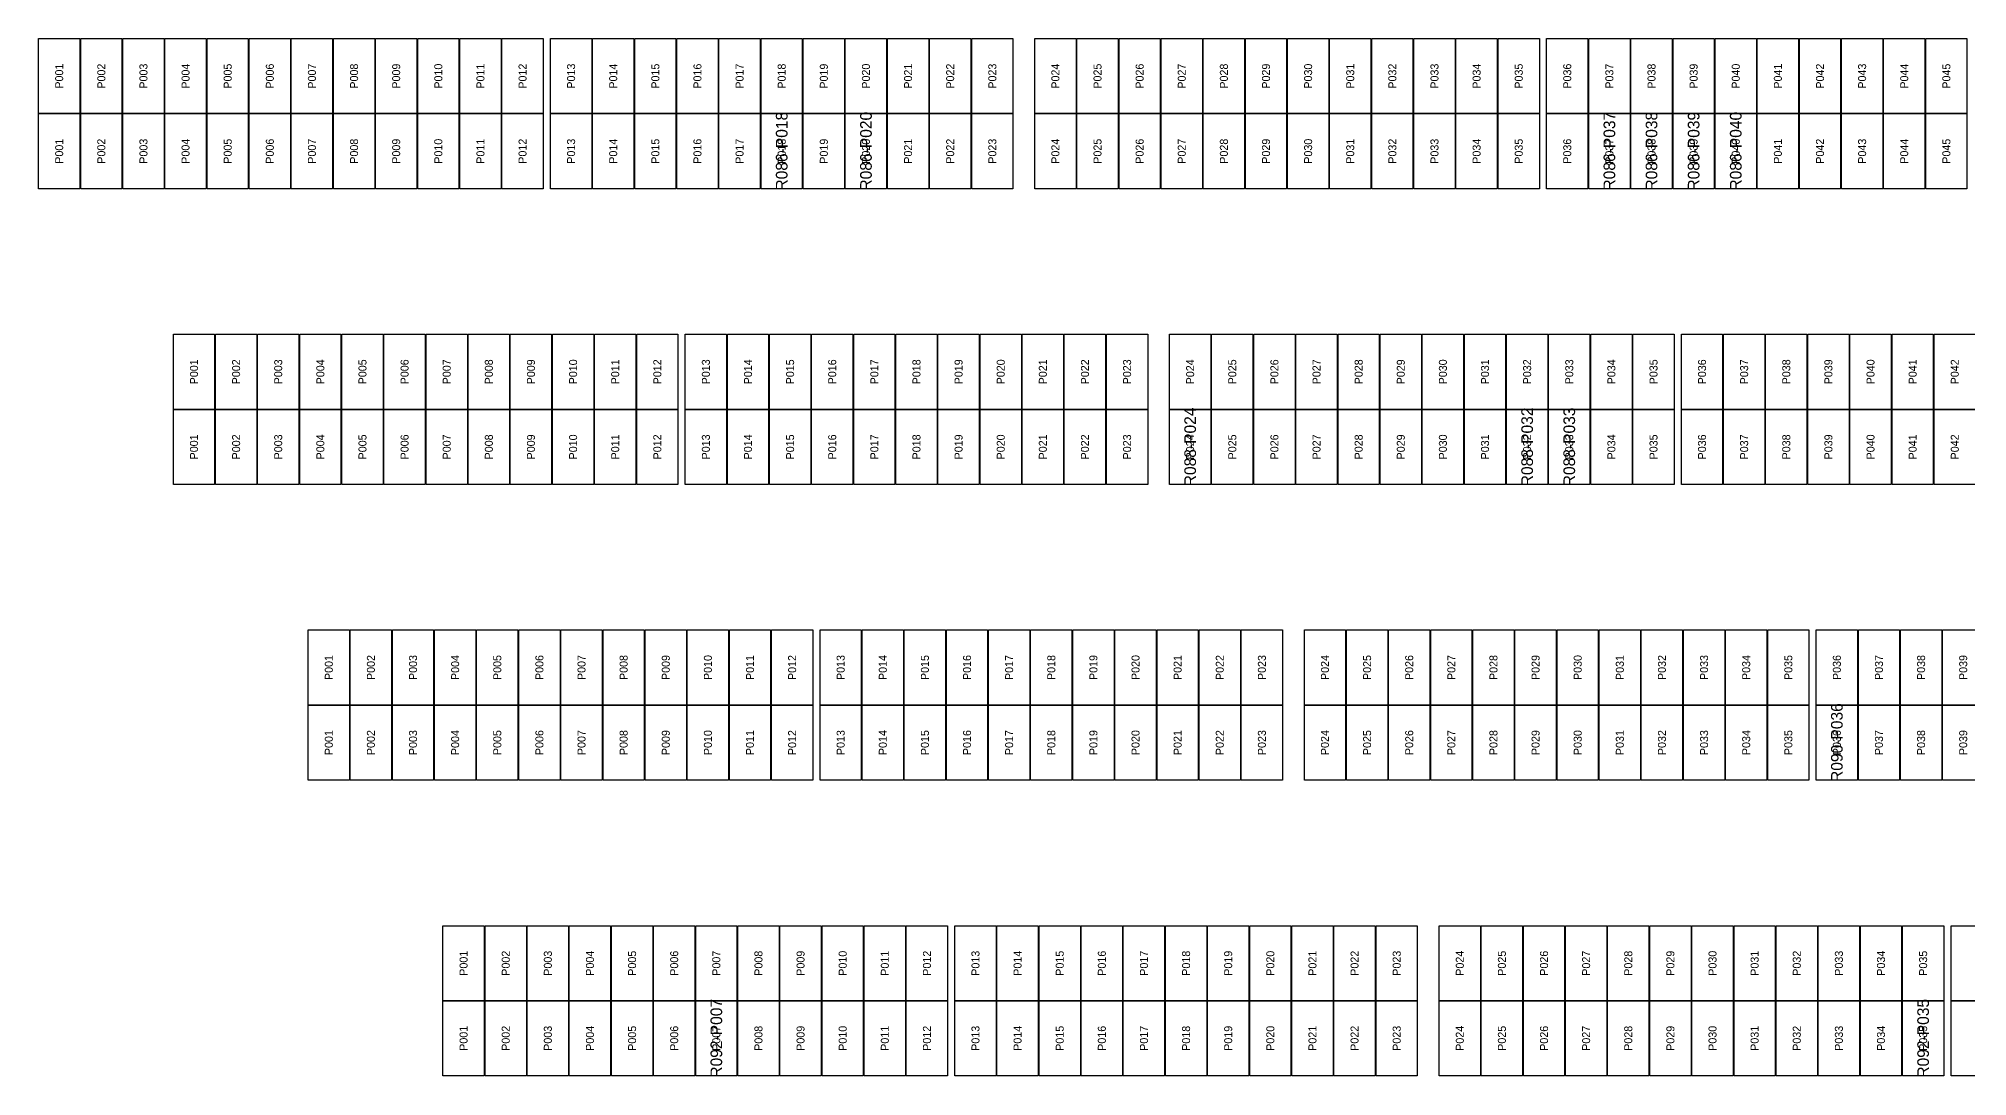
# Model space of a CAD drawing. Extents: x 296295 to 296770, y 651564 to 652121.
# Drawn here: x 296496.2 to 296549.3, y 651751 to 651779.5 of the extents above; entities that cross this region are included whole.
import ezdxf
from ezdxf.enums import TextEntityAlignment as Align

# ---------------------------------------------------------------- set-up
doc = ezdxf.new("R2010")
doc.units = 0

msp = doc.modelspace()

# ---------------------------------------------------------------- linework, layer by layer
at = {"layer": 'DEFECTIVE_PANELS'}
for points in [[(296516.104, 651777.456), (296517.238, 651777.456), (296517.238, 651775.393), (296516.104, 651775.393)], [(296518.42, 651777.456), (296519.554, 651777.456), (296519.554, 651775.393), (296518.42, 651775.393)], [(296538.858, 651777.456), (296539.992, 651777.456), (296539.992, 651775.393), (296538.858, 651775.393)], [(296540.016, 651777.456), (296541.15, 651777.456), (296541.15, 651775.393), (296540.016, 651775.393)], [(296541.174, 651777.456), (296542.308, 651777.456), (296542.308, 651775.393), (296541.174, 651775.393)], [(296542.332, 651777.456), (296543.466, 651777.456), (296543.466, 651775.393), (296542.332, 651775.393)], [(296527.333, 651769.33), (296528.467, 651769.33), (296528.467, 651767.267), (296527.333, 651767.267)], [(296536.597, 651769.33), (296537.731, 651769.33), (296537.731, 651767.267), (296536.597, 651767.267)], [(296537.755, 651769.33), (296538.889, 651769.33), (296538.889, 651767.267), (296537.755, 651767.267)], [(296545.111, 651761.204), (296546.245, 651761.204), (296546.245, 651759.141), (296545.111, 651759.141)], [(296514.307, 651753.078), (296515.441, 651753.078), (296515.441, 651751.015), (296514.307, 651751.015)], [(296547.483, 651753.078), (296548.617, 651753.078), (296548.617, 651751.015), (296547.483, 651751.015)]]:
    msp.add_lwpolyline(points, close=True, dxfattribs=at)
at = {"layer": 'PANELS_MASTER'}
for points in [[(296496.242, 651779.519), (296497.376, 651779.519), (296497.376, 651777.456), (296496.242, 651777.456)], [(296497.4, 651779.519), (296498.534, 651779.519), (296498.534, 651777.456), (296497.4, 651777.456)], [(296498.558, 651779.519), (296499.692, 651779.519), (296499.692, 651777.456), (296498.558, 651777.456)], [(296499.716, 651779.519), (296500.85, 651779.519), (296500.85, 651777.456), (296499.716, 651777.456)], [(296500.874, 651779.519), (296502.008, 651779.519), (296502.008, 651777.456), (296500.874, 651777.456)], [(296502.032, 651779.519), (296503.166, 651779.519), (296503.166, 651777.456), (296502.032, 651777.456)], [(296503.19, 651779.519), (296504.324, 651779.519), (296504.324, 651777.456), (296503.19, 651777.456)], [(296504.348, 651779.519), (296505.482, 651779.519), (296505.482, 651777.456), (296504.348, 651777.456)], [(296505.506, 651779.519), (296506.64, 651779.519), (296506.64, 651777.456), (296505.506, 651777.456)], [(296506.664, 651779.519), (296507.798, 651779.519), (296507.798, 651777.456), (296506.664, 651777.456)], [(296507.822, 651779.519), (296508.956, 651779.519), (296508.956, 651777.456), (296507.822, 651777.456)], [(296508.98, 651779.519), (296510.114, 651779.519), (296510.114, 651777.456), (296508.98, 651777.456)], [(296510.314, 651779.519), (296511.448, 651779.519), (296511.448, 651777.456), (296510.314, 651777.456)], [(296511.472, 651779.519), (296512.606, 651779.519), (296512.606, 651777.456), (296511.472, 651777.456)], [(296512.63, 651779.519), (296513.764, 651779.519), (296513.764, 651777.456), (296512.63, 651777.456)], [(296513.788, 651779.519), (296514.922, 651779.519), (296514.922, 651777.456), (296513.788, 651777.456)], [(296514.946, 651779.519), (296516.08, 651779.519), (296516.08, 651777.456), (296514.946, 651777.456)], [(296516.104, 651779.519), (296517.238, 651779.519), (296517.238, 651777.456), (296516.104, 651777.456)], [(296517.262, 651779.519), (296518.396, 651779.519), (296518.396, 651777.456), (296517.262, 651777.456)], [(296518.42, 651779.519), (296519.554, 651779.519), (296519.554, 651777.456), (296518.42, 651777.456)], [(296519.578, 651779.519), (296520.712, 651779.519), (296520.712, 651777.456), (296519.578, 651777.456)], [(296520.736, 651779.519), (296521.87, 651779.519), (296521.87, 651777.456), (296520.736, 651777.456)], [(296521.894, 651779.519), (296523.028, 651779.519), (296523.028, 651777.456), (296521.894, 651777.456)], [(296523.628, 651779.519), (296524.762, 651779.519), (296524.762, 651777.456), (296523.628, 651777.456)], [(296524.786, 651779.519), (296525.92, 651779.519), (296525.92, 651777.456), (296524.786, 651777.456)], [(296525.944, 651779.519), (296527.078, 651779.519), (296527.078, 651777.456), (296525.944, 651777.456)], [(296527.102, 651779.519), (296528.236, 651779.519), (296528.236, 651777.456), (296527.102, 651777.456)], [(296528.26, 651779.519), (296529.394, 651779.519), (296529.394, 651777.456), (296528.26, 651777.456)], [(296529.418, 651779.519), (296530.552, 651779.519), (296530.552, 651777.456), (296529.418, 651777.456)], [(296530.576, 651779.519), (296531.71, 651779.519), (296531.71, 651777.456), (296530.576, 651777.456)], [(296531.734, 651779.519), (296532.868, 651779.519), (296532.868, 651777.456), (296531.734, 651777.456)], [(296532.892, 651779.519), (296534.026, 651779.519), (296534.026, 651777.456), (296532.892, 651777.456)], [(296534.05, 651779.519), (296535.184, 651779.519), (296535.184, 651777.456), (296534.05, 651777.456)], [(296535.208, 651779.519), (296536.342, 651779.519), (296536.342, 651777.456), (296535.208, 651777.456)], [(296536.366, 651779.519), (296537.5, 651779.519), (296537.5, 651777.456), (296536.366, 651777.456)], [(296537.7, 651779.519), (296538.834, 651779.519), (296538.834, 651777.456), (296537.7, 651777.456)], [(296538.858, 651779.519), (296539.992, 651779.519), (296539.992, 651777.456), (296538.858, 651777.456)], [(296540.016, 651779.519), (296541.15, 651779.519), (296541.15, 651777.456), (296540.016, 651777.456)], [(296541.174, 651779.519), (296542.308, 651779.519), (296542.308, 651777.456), (296541.174, 651777.456)], [(296542.332, 651779.519), (296543.466, 651779.519), (296543.466, 651777.456), (296542.332, 651777.456)], [(296543.49, 651779.519), (296544.624, 651779.519), (296544.624, 651777.456), (296543.49, 651777.456)], [(296544.648, 651779.519), (296545.782, 651779.519), (296545.782, 651777.456), (296544.648, 651777.456)], [(296545.806, 651779.519), (296546.94, 651779.519), (296546.94, 651777.456), (296545.806, 651777.456)], [(296546.964, 651779.519), (296548.098, 651779.519), (296548.098, 651777.456), (296546.964, 651777.456)], [(296548.122, 651779.519), (296549.256, 651779.519), (296549.256, 651777.456), (296548.122, 651777.456)], [(296496.242, 651777.456), (296497.376, 651777.456), (296497.376, 651775.393), (296496.242, 651775.393)], [(296497.4, 651777.456), (296498.534, 651777.456), (296498.534, 651775.393), (296497.4, 651775.393)], [(296498.558, 651777.456), (296499.692, 651777.456), (296499.692, 651775.393), (296498.558, 651775.393)], [(296499.716, 651777.456), (296500.85, 651777.456), (296500.85, 651775.393), (296499.716, 651775.393)], [(296500.874, 651777.456), (296502.008, 651777.456), (296502.008, 651775.393), (296500.874, 651775.393)], [(296502.032, 651777.456), (296503.166, 651777.456), (296503.166, 651775.393), (296502.032, 651775.393)], [(296503.19, 651777.456), (296504.324, 651777.456), (296504.324, 651775.393), (296503.19, 651775.393)], [(296504.348, 651777.456), (296505.482, 651777.456), (296505.482, 651775.393), (296504.348, 651775.393)], [(296505.506, 651777.456), (296506.64, 651777.456), (296506.64, 651775.393), (296505.506, 651775.393)], [(296506.664, 651777.456), (296507.798, 651777.456), (296507.798, 651775.393), (296506.664, 651775.393)], [(296507.822, 651777.456), (296508.956, 651777.456), (296508.956, 651775.393), (296507.822, 651775.393)], [(296508.98, 651777.456), (296510.114, 651777.456), (296510.114, 651775.393), (296508.98, 651775.393)], [(296510.314, 651777.456), (296511.448, 651777.456), (296511.448, 651775.393), (296510.314, 651775.393)], [(296511.472, 651777.456), (296512.606, 651777.456), (296512.606, 651775.393), (296511.472, 651775.393)], [(296512.63, 651777.456), (296513.764, 651777.456), (296513.764, 651775.393), (296512.63, 651775.393)], [(296513.788, 651777.456), (296514.922, 651777.456), (296514.922, 651775.393), (296513.788, 651775.393)], [(296514.946, 651777.456), (296516.08, 651777.456), (296516.08, 651775.393), (296514.946, 651775.393)], [(296517.262, 651777.456), (296518.396, 651777.456), (296518.396, 651775.393), (296517.262, 651775.393)], [(296519.578, 651777.456), (296520.712, 651777.456), (296520.712, 651775.393), (296519.578, 651775.393)], [(296520.736, 651777.456), (296521.87, 651777.456), (296521.87, 651775.393), (296520.736, 651775.393)], [(296521.894, 651777.456), (296523.028, 651777.456), (296523.028, 651775.393), (296521.894, 651775.393)], [(296523.628, 651777.456), (296524.762, 651777.456), (296524.762, 651775.393), (296523.628, 651775.393)], [(296524.786, 651777.456), (296525.92, 651777.456), (296525.92, 651775.393), (296524.786, 651775.393)], [(296525.944, 651777.456), (296527.078, 651777.456), (296527.078, 651775.393), (296525.944, 651775.393)], [(296527.102, 651777.456), (296528.236, 651777.456), (296528.236, 651775.393), (296527.102, 651775.393)], [(296528.26, 651777.456), (296529.394, 651777.456), (296529.394, 651775.393), (296528.26, 651775.393)], [(296529.418, 651777.456), (296530.552, 651777.456), (296530.552, 651775.393), (296529.418, 651775.393)], [(296530.576, 651777.456), (296531.71, 651777.456), (296531.71, 651775.393), (296530.576, 651775.393)], [(296531.734, 651777.456), (296532.868, 651777.456), (296532.868, 651775.393), (296531.734, 651775.393)], [(296532.892, 651777.456), (296534.026, 651777.456), (296534.026, 651775.393), (296532.892, 651775.393)], [(296534.05, 651777.456), (296535.184, 651777.456), (296535.184, 651775.393), (296534.05, 651775.393)], [(296535.208, 651777.456), (296536.342, 651777.456), (296536.342, 651775.393), (296535.208, 651775.393)], [(296536.366, 651777.456), (296537.5, 651777.456), (296537.5, 651775.393), (296536.366, 651775.393)], [(296537.7, 651777.456), (296538.834, 651777.456), (296538.834, 651775.393), (296537.7, 651775.393)], [(296543.49, 651777.456), (296544.624, 651777.456), (296544.624, 651775.393), (296543.49, 651775.393)], [(296544.648, 651777.456), (296545.782, 651777.456), (296545.782, 651775.393), (296544.648, 651775.393)], [(296545.806, 651777.456), (296546.94, 651777.456), (296546.94, 651775.393), (296545.806, 651775.393)], [(296546.964, 651777.456), (296548.098, 651777.456), (296548.098, 651775.393), (296546.964, 651775.393)], [(296548.122, 651777.456), (296549.256, 651777.456), (296549.256, 651775.393), (296548.122, 651775.393)], [(296499.947, 651771.393), (296501.081, 651771.393), (296501.081, 651769.33), (296499.947, 651769.33)], [(296501.105, 651771.393), (296502.239, 651771.393), (296502.239, 651769.33), (296501.105, 651769.33)], [(296502.263, 651771.393), (296503.397, 651771.393), (296503.397, 651769.33), (296502.263, 651769.33)], [(296503.421, 651771.393), (296504.555, 651771.393), (296504.555, 651769.33), (296503.421, 651769.33)], [(296504.579, 651771.393), (296505.713, 651771.393), (296505.713, 651769.33), (296504.579, 651769.33)], [(296505.737, 651771.393), (296506.871, 651771.393), (296506.871, 651769.33), (296505.737, 651769.33)], [(296506.895, 651771.393), (296508.029, 651771.393), (296508.029, 651769.33), (296506.895, 651769.33)], [(296508.053, 651771.393), (296509.187, 651771.393), (296509.187, 651769.33), (296508.053, 651769.33)], [(296509.211, 651771.393), (296510.345, 651771.393), (296510.345, 651769.33), (296509.211, 651769.33)], [(296510.369, 651771.393), (296511.503, 651771.393), (296511.503, 651769.33), (296510.369, 651769.33)], [(296511.527, 651771.393), (296512.661, 651771.393), (296512.661, 651769.33), (296511.527, 651769.33)], [(296512.685, 651771.393), (296513.819, 651771.393), (296513.819, 651769.33), (296512.685, 651769.33)], [(296514.019, 651771.393), (296515.153, 651771.393), (296515.153, 651769.33), (296514.019, 651769.33)], [(296515.177, 651771.393), (296516.311, 651771.393), (296516.311, 651769.33), (296515.177, 651769.33)], [(296516.335, 651771.393), (296517.469, 651771.393), (296517.469, 651769.33), (296516.335, 651769.33)], [(296517.493, 651771.393), (296518.627, 651771.393), (296518.627, 651769.33), (296517.493, 651769.33)], [(296518.651, 651771.393), (296519.785, 651771.393), (296519.785, 651769.33), (296518.651, 651769.33)], [(296519.809, 651771.393), (296520.943, 651771.393), (296520.943, 651769.33), (296519.809, 651769.33)], [(296520.967, 651771.393), (296522.101, 651771.393), (296522.101, 651769.33), (296520.967, 651769.33)], [(296522.125, 651771.393), (296523.259, 651771.393), (296523.259, 651769.33), (296522.125, 651769.33)], [(296523.283, 651771.393), (296524.417, 651771.393), (296524.417, 651769.33), (296523.283, 651769.33)], [(296524.441, 651771.393), (296525.575, 651771.393), (296525.575, 651769.33), (296524.441, 651769.33)], [(296525.599, 651771.393), (296526.733, 651771.393), (296526.733, 651769.33), (296525.599, 651769.33)], [(296527.333, 651771.393), (296528.467, 651771.393), (296528.467, 651769.33), (296527.333, 651769.33)], [(296528.491, 651771.393), (296529.625, 651771.393), (296529.625, 651769.33), (296528.491, 651769.33)], [(296529.649, 651771.393), (296530.783, 651771.393), (296530.783, 651769.33), (296529.649, 651769.33)], [(296530.807, 651771.393), (296531.941, 651771.393), (296531.941, 651769.33), (296530.807, 651769.33)], [(296531.965, 651771.393), (296533.099, 651771.393), (296533.099, 651769.33), (296531.965, 651769.33)], [(296533.123, 651771.393), (296534.257, 651771.393), (296534.257, 651769.33), (296533.123, 651769.33)], [(296534.281, 651771.393), (296535.415, 651771.393), (296535.415, 651769.33), (296534.281, 651769.33)], [(296535.439, 651771.393), (296536.573, 651771.393), (296536.573, 651769.33), (296535.439, 651769.33)], [(296536.597, 651771.393), (296537.731, 651771.393), (296537.731, 651769.33), (296536.597, 651769.33)], [(296537.755, 651771.393), (296538.889, 651771.393), (296538.889, 651769.33), (296537.755, 651769.33)], [(296538.913, 651771.393), (296540.047, 651771.393), (296540.047, 651769.33), (296538.913, 651769.33)], [(296540.071, 651771.393), (296541.205, 651771.393), (296541.205, 651769.33), (296540.071, 651769.33)], [(296541.405, 651771.393), (296542.539, 651771.393), (296542.539, 651769.33), (296541.405, 651769.33)], [(296542.563, 651771.393), (296543.697, 651771.393), (296543.697, 651769.33), (296542.563, 651769.33)], [(296543.721, 651771.393), (296544.855, 651771.393), (296544.855, 651769.33), (296543.721, 651769.33)], [(296544.879, 651771.393), (296546.013, 651771.393), (296546.013, 651769.33), (296544.879, 651769.33)], [(296546.037, 651771.393), (296547.171, 651771.393), (296547.171, 651769.33), (296546.037, 651769.33)], [(296547.195, 651771.393), (296548.329, 651771.393), (296548.329, 651769.33), (296547.195, 651769.33)], [(296548.353, 651771.393), (296549.487, 651771.393), (296549.487, 651769.33), (296548.353, 651769.33)], [(296499.947, 651769.33), (296501.081, 651769.33), (296501.081, 651767.267), (296499.947, 651767.267)], [(296501.105, 651769.33), (296502.239, 651769.33), (296502.239, 651767.267), (296501.105, 651767.267)], [(296502.263, 651769.33), (296503.397, 651769.33), (296503.397, 651767.267), (296502.263, 651767.267)], [(296503.421, 651769.33), (296504.555, 651769.33), (296504.555, 651767.267), (296503.421, 651767.267)], [(296504.579, 651769.33), (296505.713, 651769.33), (296505.713, 651767.267), (296504.579, 651767.267)], [(296505.737, 651769.33), (296506.871, 651769.33), (296506.871, 651767.267), (296505.737, 651767.267)], [(296506.895, 651769.33), (296508.029, 651769.33), (296508.029, 651767.267), (296506.895, 651767.267)], [(296508.053, 651769.33), (296509.187, 651769.33), (296509.187, 651767.267), (296508.053, 651767.267)], [(296509.211, 651769.33), (296510.345, 651769.33), (296510.345, 651767.267), (296509.211, 651767.267)], [(296510.369, 651769.33), (296511.503, 651769.33), (296511.503, 651767.267), (296510.369, 651767.267)], [(296511.527, 651769.33), (296512.661, 651769.33), (296512.661, 651767.267), (296511.527, 651767.267)], [(296512.685, 651769.33), (296513.819, 651769.33), (296513.819, 651767.267), (296512.685, 651767.267)], [(296514.019, 651769.33), (296515.153, 651769.33), (296515.153, 651767.267), (296514.019, 651767.267)], [(296515.177, 651769.33), (296516.311, 651769.33), (296516.311, 651767.267), (296515.177, 651767.267)], [(296516.335, 651769.33), (296517.469, 651769.33), (296517.469, 651767.267), (296516.335, 651767.267)], [(296517.493, 651769.33), (296518.627, 651769.33), (296518.627, 651767.267), (296517.493, 651767.267)], [(296518.651, 651769.33), (296519.785, 651769.33), (296519.785, 651767.267), (296518.651, 651767.267)], [(296519.809, 651769.33), (296520.943, 651769.33), (296520.943, 651767.267), (296519.809, 651767.267)], [(296520.967, 651769.33), (296522.101, 651769.33), (296522.101, 651767.267), (296520.967, 651767.267)], [(296522.125, 651769.33), (296523.259, 651769.33), (296523.259, 651767.267), (296522.125, 651767.267)], [(296523.283, 651769.33), (296524.417, 651769.33), (296524.417, 651767.267), (296523.283, 651767.267)], [(296524.441, 651769.33), (296525.575, 651769.33), (296525.575, 651767.267), (296524.441, 651767.267)], [(296525.599, 651769.33), (296526.733, 651769.33), (296526.733, 651767.267), (296525.599, 651767.267)], [(296528.491, 651769.33), (296529.625, 651769.33), (296529.625, 651767.267), (296528.491, 651767.267)], [(296529.649, 651769.33), (296530.783, 651769.33), (296530.783, 651767.267), (296529.649, 651767.267)], [(296530.807, 651769.33), (296531.941, 651769.33), (296531.941, 651767.267), (296530.807, 651767.267)], [(296531.965, 651769.33), (296533.099, 651769.33), (296533.099, 651767.267), (296531.965, 651767.267)], [(296533.123, 651769.33), (296534.257, 651769.33), (296534.257, 651767.267), (296533.123, 651767.267)], [(296534.281, 651769.33), (296535.415, 651769.33), (296535.415, 651767.267), (296534.281, 651767.267)], [(296535.439, 651769.33), (296536.573, 651769.33), (296536.573, 651767.267), (296535.439, 651767.267)], [(296538.913, 651769.33), (296540.047, 651769.33), (296540.047, 651767.267), (296538.913, 651767.267)], [(296540.071, 651769.33), (296541.205, 651769.33), (296541.205, 651767.267), (296540.071, 651767.267)], [(296541.405, 651769.33), (296542.539, 651769.33), (296542.539, 651767.267), (296541.405, 651767.267)], [(296542.563, 651769.33), (296543.697, 651769.33), (296543.697, 651767.267), (296542.563, 651767.267)], [(296543.721, 651769.33), (296544.855, 651769.33), (296544.855, 651767.267), (296543.721, 651767.267)], [(296544.879, 651769.33), (296546.013, 651769.33), (296546.013, 651767.267), (296544.879, 651767.267)], [(296546.037, 651769.33), (296547.171, 651769.33), (296547.171, 651767.267), (296546.037, 651767.267)], [(296547.195, 651769.33), (296548.329, 651769.33), (296548.329, 651767.267), (296547.195, 651767.267)], [(296548.353, 651769.33), (296549.487, 651769.33), (296549.487, 651767.267), (296548.353, 651767.267)], [(296503.653, 651763.267), (296504.787, 651763.267), (296504.787, 651761.204), (296503.653, 651761.204)], [(296504.811, 651763.267), (296505.945, 651763.267), (296505.945, 651761.204), (296504.811, 651761.204)], [(296505.969, 651763.267), (296507.103, 651763.267), (296507.103, 651761.204), (296505.969, 651761.204)], [(296507.127, 651763.267), (296508.261, 651763.267), (296508.261, 651761.204), (296507.127, 651761.204)], [(296508.285, 651763.267), (296509.419, 651763.267), (296509.419, 651761.204), (296508.285, 651761.204)], [(296509.443, 651763.267), (296510.577, 651763.267), (296510.577, 651761.204), (296509.443, 651761.204)], [(296510.601, 651763.267), (296511.735, 651763.267), (296511.735, 651761.204), (296510.601, 651761.204)], [(296511.759, 651763.267), (296512.893, 651763.267), (296512.893, 651761.204), (296511.759, 651761.204)], [(296512.917, 651763.267), (296514.051, 651763.267), (296514.051, 651761.204), (296512.917, 651761.204)], [(296514.075, 651763.267), (296515.209, 651763.267), (296515.209, 651761.204), (296514.075, 651761.204)], [(296515.233, 651763.267), (296516.367, 651763.267), (296516.367, 651761.204), (296515.233, 651761.204)], [(296516.391, 651763.267), (296517.525, 651763.267), (296517.525, 651761.204), (296516.391, 651761.204)], [(296517.725, 651763.267), (296518.859, 651763.267), (296518.859, 651761.204), (296517.725, 651761.204)], [(296518.883, 651763.267), (296520.017, 651763.267), (296520.017, 651761.204), (296518.883, 651761.204)], [(296520.041, 651763.267), (296521.175, 651763.267), (296521.175, 651761.204), (296520.041, 651761.204)], [(296521.199, 651763.267), (296522.333, 651763.267), (296522.333, 651761.204), (296521.199, 651761.204)], [(296522.357, 651763.267), (296523.491, 651763.267), (296523.491, 651761.204), (296522.357, 651761.204)], [(296523.515, 651763.267), (296524.649, 651763.267), (296524.649, 651761.204), (296523.515, 651761.204)], [(296524.673, 651763.267), (296525.807, 651763.267), (296525.807, 651761.204), (296524.673, 651761.204)], [(296525.831, 651763.267), (296526.965, 651763.267), (296526.965, 651761.204), (296525.831, 651761.204)], [(296526.989, 651763.267), (296528.123, 651763.267), (296528.123, 651761.204), (296526.989, 651761.204)], [(296528.147, 651763.267), (296529.281, 651763.267), (296529.281, 651761.204), (296528.147, 651761.204)], [(296529.305, 651763.267), (296530.439, 651763.267), (296530.439, 651761.204), (296529.305, 651761.204)], [(296531.039, 651763.267), (296532.173, 651763.267), (296532.173, 651761.204), (296531.039, 651761.204)], [(296532.197, 651763.267), (296533.331, 651763.267), (296533.331, 651761.204), (296532.197, 651761.204)], [(296533.355, 651763.267), (296534.489, 651763.267), (296534.489, 651761.204), (296533.355, 651761.204)], [(296534.513, 651763.267), (296535.647, 651763.267), (296535.647, 651761.204), (296534.513, 651761.204)], [(296535.671, 651763.267), (296536.805, 651763.267), (296536.805, 651761.204), (296535.671, 651761.204)], [(296536.829, 651763.267), (296537.963, 651763.267), (296537.963, 651761.204), (296536.829, 651761.204)], [(296537.987, 651763.267), (296539.121, 651763.267), (296539.121, 651761.204), (296537.987, 651761.204)], [(296539.145, 651763.267), (296540.279, 651763.267), (296540.279, 651761.204), (296539.145, 651761.204)], [(296540.303, 651763.267), (296541.437, 651763.267), (296541.437, 651761.204), (296540.303, 651761.204)], [(296541.461, 651763.267), (296542.595, 651763.267), (296542.595, 651761.204), (296541.461, 651761.204)], [(296542.619, 651763.267), (296543.753, 651763.267), (296543.753, 651761.204), (296542.619, 651761.204)], [(296543.777, 651763.267), (296544.911, 651763.267), (296544.911, 651761.204), (296543.777, 651761.204)], [(296545.111, 651763.267), (296546.245, 651763.267), (296546.245, 651761.204), (296545.111, 651761.204)], [(296546.269, 651763.267), (296547.403, 651763.267), (296547.403, 651761.204), (296546.269, 651761.204)], [(296547.427, 651763.267), (296548.561, 651763.267), (296548.561, 651761.204), (296547.427, 651761.204)], [(296548.585, 651763.267), (296549.719, 651763.267), (296549.719, 651761.204), (296548.585, 651761.204)], [(296503.653, 651761.204), (296504.787, 651761.204), (296504.787, 651759.141), (296503.653, 651759.141)], [(296504.811, 651761.204), (296505.945, 651761.204), (296505.945, 651759.141), (296504.811, 651759.141)], [(296505.969, 651761.204), (296507.103, 651761.204), (296507.103, 651759.141), (296505.969, 651759.141)], [(296507.127, 651761.204), (296508.261, 651761.204), (296508.261, 651759.141), (296507.127, 651759.141)], [(296508.285, 651761.204), (296509.419, 651761.204), (296509.419, 651759.141), (296508.285, 651759.141)], [(296509.443, 651761.204), (296510.577, 651761.204), (296510.577, 651759.141), (296509.443, 651759.141)], [(296510.601, 651761.204), (296511.735, 651761.204), (296511.735, 651759.141), (296510.601, 651759.141)], [(296511.759, 651761.204), (296512.893, 651761.204), (296512.893, 651759.141), (296511.759, 651759.141)], [(296512.917, 651761.204), (296514.051, 651761.204), (296514.051, 651759.141), (296512.917, 651759.141)], [(296514.075, 651761.204), (296515.209, 651761.204), (296515.209, 651759.141), (296514.075, 651759.141)], [(296515.233, 651761.204), (296516.367, 651761.204), (296516.367, 651759.141), (296515.233, 651759.141)], [(296516.391, 651761.204), (296517.525, 651761.204), (296517.525, 651759.141), (296516.391, 651759.141)], [(296517.725, 651761.204), (296518.859, 651761.204), (296518.859, 651759.141), (296517.725, 651759.141)], [(296518.883, 651761.204), (296520.017, 651761.204), (296520.017, 651759.141), (296518.883, 651759.141)], [(296520.041, 651761.204), (296521.175, 651761.204), (296521.175, 651759.141), (296520.041, 651759.141)], [(296521.199, 651761.204), (296522.333, 651761.204), (296522.333, 651759.141), (296521.199, 651759.141)], [(296522.357, 651761.204), (296523.491, 651761.204), (296523.491, 651759.141), (296522.357, 651759.141)], [(296523.515, 651761.204), (296524.649, 651761.204), (296524.649, 651759.141), (296523.515, 651759.141)], [(296524.673, 651761.204), (296525.807, 651761.204), (296525.807, 651759.141), (296524.673, 651759.141)], [(296525.831, 651761.204), (296526.965, 651761.204), (296526.965, 651759.141), (296525.831, 651759.141)], [(296526.989, 651761.204), (296528.123, 651761.204), (296528.123, 651759.141), (296526.989, 651759.141)], [(296528.147, 651761.204), (296529.281, 651761.204), (296529.281, 651759.141), (296528.147, 651759.141)], [(296529.305, 651761.204), (296530.439, 651761.204), (296530.439, 651759.141), (296529.305, 651759.141)], [(296531.039, 651761.204), (296532.173, 651761.204), (296532.173, 651759.141), (296531.039, 651759.141)], [(296532.197, 651761.204), (296533.331, 651761.204), (296533.331, 651759.141), (296532.197, 651759.141)], [(296533.355, 651761.204), (296534.489, 651761.204), (296534.489, 651759.141), (296533.355, 651759.141)], [(296534.513, 651761.204), (296535.647, 651761.204), (296535.647, 651759.141), (296534.513, 651759.141)], [(296535.671, 651761.204), (296536.805, 651761.204), (296536.805, 651759.141), (296535.671, 651759.141)], [(296536.829, 651761.204), (296537.963, 651761.204), (296537.963, 651759.141), (296536.829, 651759.141)], [(296537.987, 651761.204), (296539.121, 651761.204), (296539.121, 651759.141), (296537.987, 651759.141)], [(296539.145, 651761.204), (296540.279, 651761.204), (296540.279, 651759.141), (296539.145, 651759.141)], [(296540.303, 651761.204), (296541.437, 651761.204), (296541.437, 651759.141), (296540.303, 651759.141)], [(296541.461, 651761.204), (296542.595, 651761.204), (296542.595, 651759.141), (296541.461, 651759.141)], [(296542.619, 651761.204), (296543.753, 651761.204), (296543.753, 651759.141), (296542.619, 651759.141)], [(296543.777, 651761.204), (296544.911, 651761.204), (296544.911, 651759.141), (296543.777, 651759.141)], [(296546.269, 651761.204), (296547.403, 651761.204), (296547.403, 651759.141), (296546.269, 651759.141)], [(296547.427, 651761.204), (296548.561, 651761.204), (296548.561, 651759.141), (296547.427, 651759.141)], [(296548.585, 651761.204), (296549.719, 651761.204), (296549.719, 651759.141), (296548.585, 651759.141)], [(296507.359, 651755.141), (296508.493, 651755.141), (296508.493, 651753.078), (296507.359, 651753.078)], [(296508.517, 651755.141), (296509.651, 651755.141), (296509.651, 651753.078), (296508.517, 651753.078)], [(296509.675, 651755.141), (296510.809, 651755.141), (296510.809, 651753.078), (296509.675, 651753.078)], [(296510.833, 651755.141), (296511.967, 651755.141), (296511.967, 651753.078), (296510.833, 651753.078)], [(296511.991, 651755.141), (296513.125, 651755.141), (296513.125, 651753.078), (296511.991, 651753.078)], [(296513.149, 651755.141), (296514.283, 651755.141), (296514.283, 651753.078), (296513.149, 651753.078)], [(296514.307, 651755.141), (296515.441, 651755.141), (296515.441, 651753.078), (296514.307, 651753.078)], [(296515.465, 651755.141), (296516.599, 651755.141), (296516.599, 651753.078), (296515.465, 651753.078)], [(296516.623, 651755.141), (296517.757, 651755.141), (296517.757, 651753.078), (296516.623, 651753.078)], [(296517.781, 651755.141), (296518.915, 651755.141), (296518.915, 651753.078), (296517.781, 651753.078)], [(296518.939, 651755.141), (296520.073, 651755.141), (296520.073, 651753.078), (296518.939, 651753.078)], [(296520.097, 651755.141), (296521.231, 651755.141), (296521.231, 651753.078), (296520.097, 651753.078)], [(296521.431, 651755.141), (296522.565, 651755.141), (296522.565, 651753.078), (296521.431, 651753.078)], [(296522.589, 651755.141), (296523.723, 651755.141), (296523.723, 651753.078), (296522.589, 651753.078)], [(296523.747, 651755.141), (296524.881, 651755.141), (296524.881, 651753.078), (296523.747, 651753.078)], [(296524.905, 651755.141), (296526.039, 651755.141), (296526.039, 651753.078), (296524.905, 651753.078)], [(296526.063, 651755.141), (296527.197, 651755.141), (296527.197, 651753.078), (296526.063, 651753.078)], [(296527.221, 651755.141), (296528.355, 651755.141), (296528.355, 651753.078), (296527.221, 651753.078)], [(296528.379, 651755.141), (296529.513, 651755.141), (296529.513, 651753.078), (296528.379, 651753.078)], [(296529.537, 651755.141), (296530.671, 651755.141), (296530.671, 651753.078), (296529.537, 651753.078)], [(296530.695, 651755.141), (296531.829, 651755.141), (296531.829, 651753.078), (296530.695, 651753.078)], [(296531.853, 651755.141), (296532.987, 651755.141), (296532.987, 651753.078), (296531.853, 651753.078)], [(296533.011, 651755.141), (296534.145, 651755.141), (296534.145, 651753.078), (296533.011, 651753.078)], [(296534.745, 651755.141), (296535.879, 651755.141), (296535.879, 651753.078), (296534.745, 651753.078)], [(296535.903, 651755.141), (296537.037, 651755.141), (296537.037, 651753.078), (296535.903, 651753.078)], [(296537.061, 651755.141), (296538.195, 651755.141), (296538.195, 651753.078), (296537.061, 651753.078)], [(296538.219, 651755.141), (296539.353, 651755.141), (296539.353, 651753.078), (296538.219, 651753.078)], [(296539.377, 651755.141), (296540.511, 651755.141), (296540.511, 651753.078), (296539.377, 651753.078)], [(296540.535, 651755.141), (296541.669, 651755.141), (296541.669, 651753.078), (296540.535, 651753.078)], [(296541.693, 651755.141), (296542.827, 651755.141), (296542.827, 651753.078), (296541.693, 651753.078)], [(296542.851, 651755.141), (296543.985, 651755.141), (296543.985, 651753.078), (296542.851, 651753.078)], [(296544.009, 651755.141), (296545.143, 651755.141), (296545.143, 651753.078), (296544.009, 651753.078)], [(296545.167, 651755.141), (296546.301, 651755.141), (296546.301, 651753.078), (296545.167, 651753.078)], [(296546.325, 651755.141), (296547.459, 651755.141), (296547.459, 651753.078), (296546.325, 651753.078)], [(296547.483, 651755.141), (296548.617, 651755.141), (296548.617, 651753.078), (296547.483, 651753.078)], [(296548.817, 651755.141), (296549.951, 651755.141), (296549.951, 651753.078), (296548.817, 651753.078)], [(296507.359, 651753.078), (296508.493, 651753.078), (296508.493, 651751.015), (296507.359, 651751.015)], [(296508.517, 651753.078), (296509.651, 651753.078), (296509.651, 651751.015), (296508.517, 651751.015)], [(296509.675, 651753.078), (296510.809, 651753.078), (296510.809, 651751.015), (296509.675, 651751.015)], [(296510.833, 651753.078), (296511.967, 651753.078), (296511.967, 651751.015), (296510.833, 651751.015)], [(296511.991, 651753.078), (296513.125, 651753.078), (296513.125, 651751.015), (296511.991, 651751.015)], [(296513.149, 651753.078), (296514.283, 651753.078), (296514.283, 651751.015), (296513.149, 651751.015)], [(296515.465, 651753.078), (296516.599, 651753.078), (296516.599, 651751.015), (296515.465, 651751.015)], [(296516.623, 651753.078), (296517.757, 651753.078), (296517.757, 651751.015), (296516.623, 651751.015)], [(296517.781, 651753.078), (296518.915, 651753.078), (296518.915, 651751.015), (296517.781, 651751.015)], [(296518.939, 651753.078), (296520.073, 651753.078), (296520.073, 651751.015), (296518.939, 651751.015)], [(296520.097, 651753.078), (296521.231, 651753.078), (296521.231, 651751.015), (296520.097, 651751.015)], [(296521.431, 651753.078), (296522.565, 651753.078), (296522.565, 651751.015), (296521.431, 651751.015)], [(296522.589, 651753.078), (296523.723, 651753.078), (296523.723, 651751.015), (296522.589, 651751.015)], [(296523.747, 651753.078), (296524.881, 651753.078), (296524.881, 651751.015), (296523.747, 651751.015)], [(296524.905, 651753.078), (296526.039, 651753.078), (296526.039, 651751.015), (296524.905, 651751.015)], [(296526.063, 651753.078), (296527.197, 651753.078), (296527.197, 651751.015), (296526.063, 651751.015)], [(296527.221, 651753.078), (296528.355, 651753.078), (296528.355, 651751.015), (296527.221, 651751.015)], [(296528.379, 651753.078), (296529.513, 651753.078), (296529.513, 651751.015), (296528.379, 651751.015)], [(296529.537, 651753.078), (296530.671, 651753.078), (296530.671, 651751.015), (296529.537, 651751.015)], [(296530.695, 651753.078), (296531.829, 651753.078), (296531.829, 651751.015), (296530.695, 651751.015)], [(296531.853, 651753.078), (296532.987, 651753.078), (296532.987, 651751.015), (296531.853, 651751.015)], [(296533.011, 651753.078), (296534.145, 651753.078), (296534.145, 651751.015), (296533.011, 651751.015)], [(296534.745, 651753.078), (296535.879, 651753.078), (296535.879, 651751.015), (296534.745, 651751.015)], [(296535.903, 651753.078), (296537.037, 651753.078), (296537.037, 651751.015), (296535.903, 651751.015)], [(296537.061, 651753.078), (296538.195, 651753.078), (296538.195, 651751.015), (296537.061, 651751.015)], [(296538.219, 651753.078), (296539.353, 651753.078), (296539.353, 651751.015), (296538.219, 651751.015)], [(296539.377, 651753.078), (296540.511, 651753.078), (296540.511, 651751.015), (296539.377, 651751.015)], [(296540.535, 651753.078), (296541.669, 651753.078), (296541.669, 651751.015), (296540.535, 651751.015)], [(296541.693, 651753.078), (296542.827, 651753.078), (296542.827, 651751.015), (296541.693, 651751.015)], [(296542.851, 651753.078), (296543.985, 651753.078), (296543.985, 651751.015), (296542.851, 651751.015)], [(296544.009, 651753.078), (296545.143, 651753.078), (296545.143, 651751.015), (296544.009, 651751.015)], [(296545.167, 651753.078), (296546.301, 651753.078), (296546.301, 651751.015), (296545.167, 651751.015)], [(296546.325, 651753.078), (296547.459, 651753.078), (296547.459, 651751.015), (296546.325, 651751.015)], [(296548.817, 651753.078), (296549.951, 651753.078), (296549.951, 651751.015), (296548.817, 651751.015)]]:
    msp.add_lwpolyline(points, close=True, dxfattribs=at)

# ---------------------------------------------------------------- texts
at = {"layer": 'DEFECT_LABELS'}
for s, p in [('R086-P018', (296516.671, 651776.424)), ('R086-P020', (296518.987, 651776.424)), ('R086-P037', (296539.425, 651776.424)), ('R086-P038', (296540.583, 651776.424)), ('R086-P039', (296541.741, 651776.424)), ('R086-P040', (296542.899, 651776.424)), ('R088-P024', (296527.9, 651768.298)), ('R088-P032', (296537.164, 651768.298)), ('R088-P033', (296538.322, 651768.298)), ('R090-P036', (296545.678, 651760.172)), ('R092-P007', (296514.874, 651752.046)), ('R092-P035', (296548.05, 651752.046))]:
    msp.add_text(s, height=0.32, rotation=90, dxfattribs=at).set_placement(p, align=Align.MIDDLE_CENTER)
at = {"layer": 'PANEL_POSITION'}
for s, p in [('P001', (296496.809, 651778.487)), ('P002', (296497.967, 651778.487)), ('P003', (296499.125, 651778.487)), ('P004', (296500.283, 651778.487)), ('P005', (296501.441, 651778.487)), ('P006', (296502.599, 651778.487)), ('P007', (296503.757, 651778.487)), ('P008', (296504.915, 651778.487)), ('P009', (296506.073, 651778.487)), ('P010', (296507.231, 651778.487)), ('P011', (296508.389, 651778.487)), ('P012', (296509.547, 651778.487)), ('P013', (296510.881, 651778.487)), ('P014', (296512.039, 651778.487)), ('P015', (296513.197, 651778.487)), ('P016', (296514.355, 651778.487)), ('P017', (296515.513, 651778.487)), ('P018', (296516.671, 651778.487)), ('P019', (296517.829, 651778.487)), ('P020', (296518.987, 651778.487)), ('P021', (296520.145, 651778.487)), ('P022', (296521.303, 651778.487)), ('P023', (296522.461, 651778.487)), ('P024', (296524.195, 651778.487)), ('P025', (296525.353, 651778.487)), ('P026', (296526.511, 651778.487)), ('P027', (296527.669, 651778.487)), ('P028', (296528.827, 651778.487)), ('P029', (296529.985, 651778.487)), ('P030', (296531.143, 651778.487)), ('P031', (296532.301, 651778.487)), ('P032', (296533.459, 651778.487)), ('P033', (296534.617, 651778.487)), ('P034', (296535.775, 651778.487)), ('P035', (296536.933, 651778.487)), ('P036', (296538.267, 651778.487)), ('P037', (296539.425, 651778.487)), ('P038', (296540.583, 651778.487)), ('P039', (296541.741, 651778.487)), ('P040', (296542.899, 651778.487)), ('P041', (296544.057, 651778.487)), ('P042', (296545.215, 651778.487)), ('P043', (296546.373, 651778.487)), ('P044', (296547.531, 651778.487)), ('P045', (296548.689, 651778.487)), ('P001', (296496.809, 651776.424)), ('P002', (296497.967, 651776.424)), ('P003', (296499.125, 651776.424)), ('P004', (296500.283, 651776.424)), ('P005', (296501.441, 651776.424)), ('P006', (296502.599, 651776.424)), ('P007', (296503.757, 651776.424)), ('P008', (296504.915, 651776.424)), ('P009', (296506.073, 651776.424)), ('P010', (296507.231, 651776.424)), ('P011', (296508.389, 651776.424)), ('P012', (296509.547, 651776.424)), ('P013', (296510.881, 651776.424)), ('P014', (296512.039, 651776.424)), ('P015', (296513.197, 651776.424)), ('P016', (296514.355, 651776.424)), ('P017', (296515.513, 651776.424)), ('P018', (296516.671, 651776.424)), ('P019', (296517.829, 651776.424)), ('P020', (296518.987, 651776.424)), ('P021', (296520.145, 651776.424)), ('P022', (296521.303, 651776.424)), ('P023', (296522.461, 651776.424)), ('P024', (296524.195, 651776.424)), ('P025', (296525.353, 651776.424)), ('P026', (296526.511, 651776.424)), ('P027', (296527.669, 651776.424)), ('P028', (296528.827, 651776.424)), ('P029', (296529.985, 651776.424)), ('P030', (296531.143, 651776.424)), ('P031', (296532.301, 651776.424)), ('P032', (296533.459, 651776.424)), ('P033', (296534.617, 651776.424)), ('P034', (296535.775, 651776.424)), ('P035', (296536.933, 651776.424)), ('P036', (296538.267, 651776.424)), ('P037', (296539.425, 651776.424)), ('P038', (296540.583, 651776.424)), ('P039', (296541.741, 651776.424)), ('P040', (296542.899, 651776.424)), ('P041', (296544.057, 651776.424)), ('P042', (296545.215, 651776.424)), ('P043', (296546.373, 651776.424)), ('P044', (296547.531, 651776.424)), ('P045', (296548.689, 651776.424)), ('P001', (296500.514, 651770.361)), ('P002', (296501.672, 651770.361)), ('P003', (296502.83, 651770.361)), ('P004', (296503.988, 651770.361)), ('P005', (296505.146, 651770.361)), ('P006', (296506.304, 651770.361)), ('P007', (296507.462, 651770.361)), ('P008', (296508.62, 651770.361)), ('P009', (296509.778, 651770.361)), ('P010', (296510.936, 651770.361)), ('P011', (296512.094, 651770.361)), ('P012', (296513.252, 651770.361)), ('P013', (296514.586, 651770.361)), ('P014', (296515.744, 651770.361)), ('P015', (296516.902, 651770.361)), ('P016', (296518.06, 651770.361)), ('P017', (296519.218, 651770.361)), ('P018', (296520.376, 651770.361)), ('P019', (296521.534, 651770.361)), ('P020', (296522.692, 651770.361)), ('P021', (296523.85, 651770.361)), ('P022', (296525.008, 651770.361)), ('P023', (296526.166, 651770.361)), ('P024', (296527.9, 651770.361)), ('P025', (296529.058, 651770.361)), ('P026', (296530.216, 651770.361)), ('P027', (296531.374, 651770.361)), ('P028', (296532.532, 651770.361)), ('P029', (296533.69, 651770.361)), ('P030', (296534.848, 651770.361)), ('P031', (296536.006, 651770.361)), ('P032', (296537.164, 651770.361)), ('P033', (296538.322, 651770.361)), ('P034', (296539.48, 651770.361)), ('P035', (296540.638, 651770.361)), ('P036', (296541.972, 651770.361)), ('P037', (296543.13, 651770.361)), ('P038', (296544.288, 651770.361)), ('P039', (296545.446, 651770.361)), ('P040', (296546.604, 651770.361)), ('P041', (296547.762, 651770.361)), ('P042', (296548.92, 651770.361)), ('P001', (296500.514, 651768.298)), ('P002', (296501.672, 651768.298)), ('P003', (296502.83, 651768.298)), ('P004', (296503.988, 651768.298)), ('P005', (296505.146, 651768.298)), ('P006', (296506.304, 651768.298)), ('P007', (296507.462, 651768.298)), ('P008', (296508.62, 651768.298)), ('P009', (296509.778, 651768.298)), ('P010', (296510.936, 651768.298)), ('P011', (296512.094, 651768.298)), ('P012', (296513.252, 651768.298)), ('P013', (296514.586, 651768.298)), ('P014', (296515.744, 651768.298)), ('P015', (296516.902, 651768.298)), ('P016', (296518.06, 651768.298)), ('P017', (296519.218, 651768.298)), ('P018', (296520.376, 651768.298)), ('P019', (296521.534, 651768.298)), ('P020', (296522.692, 651768.298)), ('P021', (296523.85, 651768.298)), ('P022', (296525.008, 651768.298)), ('P023', (296526.166, 651768.298)), ('P024', (296527.9, 651768.298)), ('P025', (296529.058, 651768.298)), ('P026', (296530.216, 651768.298)), ('P027', (296531.374, 651768.298)), ('P028', (296532.532, 651768.298)), ('P029', (296533.69, 651768.298)), ('P030', (296534.848, 651768.298)), ('P031', (296536.006, 651768.298)), ('P032', (296537.164, 651768.298)), ('P033', (296538.322, 651768.298)), ('P034', (296539.48, 651768.298)), ('P035', (296540.638, 651768.298)), ('P036', (296541.972, 651768.298)), ('P037', (296543.13, 651768.298)), ('P038', (296544.288, 651768.298)), ('P039', (296545.446, 651768.298)), ('P040', (296546.604, 651768.298)), ('P041', (296547.762, 651768.298)), ('P042', (296548.92, 651768.298)), ('P001', (296504.22, 651762.235)), ('P002', (296505.378, 651762.235)), ('P003', (296506.536, 651762.235)), ('P004', (296507.694, 651762.235)), ('P005', (296508.852, 651762.235)), ('P006', (296510.01, 651762.235)), ('P007', (296511.168, 651762.235)), ('P008', (296512.326, 651762.235)), ('P009', (296513.484, 651762.235)), ('P010', (296514.642, 651762.235)), ('P011', (296515.8, 651762.235)), ('P012', (296516.958, 651762.235)), ('P013', (296518.292, 651762.235)), ('P014', (296519.45, 651762.235)), ('P015', (296520.608, 651762.235)), ('P016', (296521.766, 651762.235)), ('P017', (296522.924, 651762.235)), ('P018', (296524.082, 651762.235)), ('P019', (296525.24, 651762.235)), ('P020', (296526.398, 651762.235)), ('P021', (296527.556, 651762.235)), ('P022', (296528.714, 651762.235)), ('P023', (296529.872, 651762.235)), ('P024', (296531.606, 651762.235)), ('P025', (296532.764, 651762.235)), ('P026', (296533.922, 651762.235)), ('P027', (296535.08, 651762.235)), ('P028', (296536.238, 651762.235)), ('P029', (296537.396, 651762.235)), ('P030', (296538.554, 651762.235)), ('P031', (296539.712, 651762.235)), ('P032', (296540.87, 651762.235)), ('P033', (296542.028, 651762.235)), ('P034', (296543.186, 651762.235)), ('P035', (296544.344, 651762.235)), ('P036', (296545.678, 651762.235)), ('P037', (296546.836, 651762.235)), ('P038', (296547.994, 651762.235)), ('P039', (296549.152, 651762.235)), ('P001', (296504.22, 651760.172)), ('P002', (296505.378, 651760.172)), ('P003', (296506.536, 651760.172)), ('P004', (296507.694, 651760.172)), ('P005', (296508.852, 651760.172)), ('P006', (296510.01, 651760.172)), ('P007', (296511.168, 651760.172)), ('P008', (296512.326, 651760.172)), ('P009', (296513.484, 651760.172)), ('P010', (296514.642, 651760.172)), ('P011', (296515.8, 651760.172)), ('P012', (296516.958, 651760.172)), ('P013', (296518.292, 651760.172)), ('P014', (296519.45, 651760.172)), ('P015', (296520.608, 651760.172)), ('P016', (296521.766, 651760.172)), ('P017', (296522.924, 651760.172)), ('P018', (296524.082, 651760.172)), ('P019', (296525.24, 651760.172)), ('P020', (296526.398, 651760.172)), ('P021', (296527.556, 651760.172)), ('P022', (296528.714, 651760.172)), ('P023', (296529.872, 651760.172)), ('P024', (296531.606, 651760.172)), ('P025', (296532.764, 651760.172)), ('P026', (296533.922, 651760.172)), ('P027', (296535.08, 651760.172)), ('P028', (296536.238, 651760.172)), ('P029', (296537.396, 651760.172)), ('P030', (296538.554, 651760.172)), ('P031', (296539.712, 651760.172)), ('P032', (296540.87, 651760.172)), ('P033', (296542.028, 651760.172)), ('P034', (296543.186, 651760.172)), ('P035', (296544.344, 651760.172)), ('P036', (296545.678, 651760.172)), ('P037', (296546.836, 651760.172)), ('P038', (296547.994, 651760.172)), ('P039', (296549.152, 651760.172)), ('P001', (296507.926, 651754.109)), ('P002', (296509.084, 651754.109)), ('P003', (296510.242, 651754.109)), ('P004', (296511.4, 651754.109)), ('P005', (296512.558, 651754.109)), ('P006', (296513.716, 651754.109)), ('P007', (296514.874, 651754.109)), ('P008', (296516.032, 651754.109)), ('P009', (296517.19, 651754.109)), ('P010', (296518.348, 651754.109)), ('P011', (296519.506, 651754.109)), ('P012', (296520.664, 651754.109)), ('P013', (296521.998, 651754.109)), ('P014', (296523.156, 651754.109)), ('P015', (296524.314, 651754.109)), ('P016', (296525.472, 651754.109)), ('P017', (296526.63, 651754.109)), ('P018', (296527.788, 651754.109)), ('P019', (296528.946, 651754.109)), ('P020', (296530.104, 651754.109)), ('P021', (296531.262, 651754.109)), ('P022', (296532.42, 651754.109)), ('P023', (296533.578, 651754.109)), ('P024', (296535.312, 651754.109)), ('P025', (296536.47, 651754.109)), ('P026', (296537.628, 651754.109)), ('P027', (296538.786, 651754.109)), ('P028', (296539.944, 651754.109)), ('P029', (296541.102, 651754.109)), ('P030', (296542.26, 651754.109)), ('P031', (296543.418, 651754.109)), ('P032', (296544.576, 651754.109)), ('P033', (296545.734, 651754.109)), ('P034', (296546.892, 651754.109)), ('P035', (296548.05, 651754.109)), ('P001', (296507.926, 651752.046)), ('P002', (296509.084, 651752.046)), ('P003', (296510.242, 651752.046)), ('P004', (296511.4, 651752.046)), ('P005', (296512.558, 651752.046)), ('P006', (296513.716, 651752.046)), ('P007', (296514.874, 651752.046)), ('P008', (296516.032, 651752.046)), ('P009', (296517.19, 651752.046)), ('P010', (296518.348, 651752.046)), ('P011', (296519.506, 651752.046)), ('P012', (296520.664, 651752.046)), ('P013', (296521.998, 651752.046)), ('P014', (296523.156, 651752.046)), ('P015', (296524.314, 651752.046)), ('P016', (296525.472, 651752.046)), ('P017', (296526.63, 651752.046)), ('P018', (296527.788, 651752.046)), ('P019', (296528.946, 651752.046)), ('P020', (296530.104, 651752.046)), ('P021', (296531.262, 651752.046)), ('P022', (296532.42, 651752.046)), ('P023', (296533.578, 651752.046)), ('P024', (296535.312, 651752.046)), ('P025', (296536.47, 651752.046)), ('P026', (296537.628, 651752.046)), ('P027', (296538.786, 651752.046)), ('P028', (296539.944, 651752.046)), ('P029', (296541.102, 651752.046)), ('P030', (296542.26, 651752.046)), ('P031', (296543.418, 651752.046)), ('P032', (296544.576, 651752.046)), ('P033', (296545.734, 651752.046)), ('P034', (296546.892, 651752.046)), ('P035', (296548.05, 651752.046))]:
    msp.add_text(s, height=0.22, rotation=90, dxfattribs=at).set_placement(p, align=Align.MIDDLE_CENTER)

doc.saveas('drawing.dxf')
